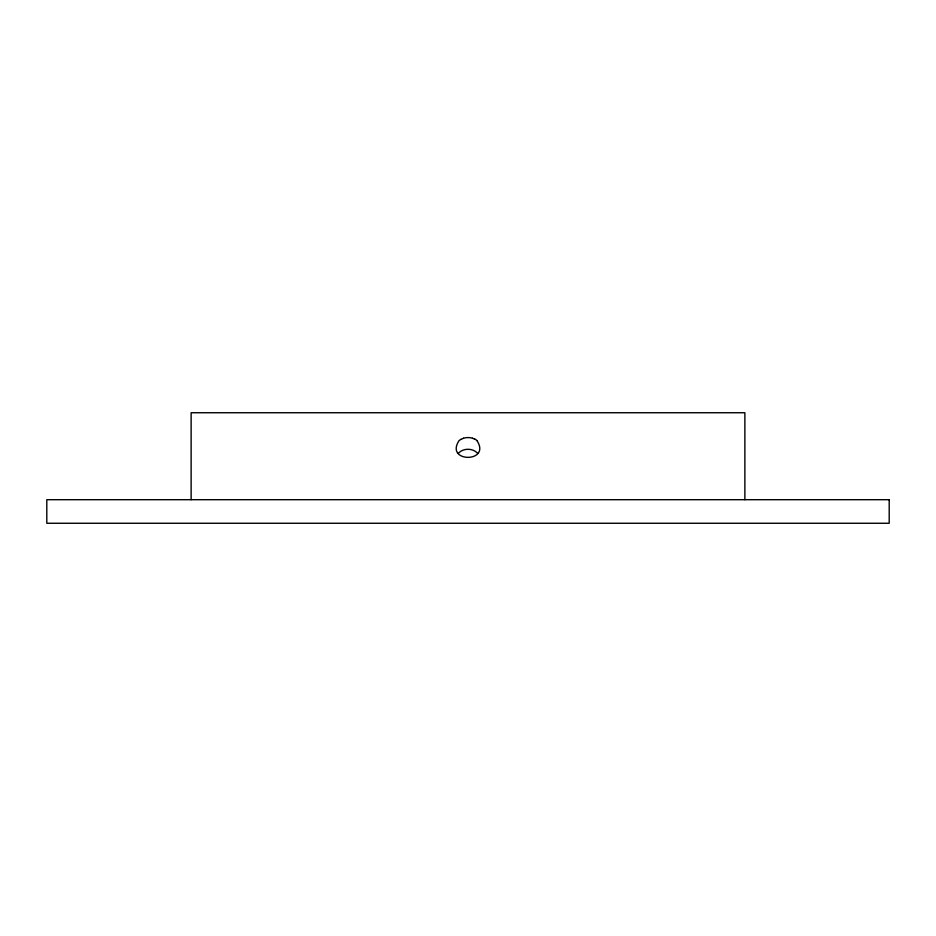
<?xml version="1.0" encoding="UTF-8"?>
<svg xmlns="http://www.w3.org/2000/svg" width="936" height="936" viewBox="0 0 936 936"><rect width="100%" height="100%" fill="white"/><g stroke="black" fill="none" stroke-linecap="round" stroke-linejoin="round"><path stroke-width="1.4" d="M458.289 453.433C463.063 447.899 472.937 447.899 477.711 453.433M460.805 439.405L463.495 438.294M472.505 438.294L474.692 439.136M476.927 440.599C491.575 462.922 444.425 462.922 459.073 440.599A12.975 7.944 2.4 0 1 460.875 439.44M744.869 499.695L744.869 412.741L191.131 412.741L191.131 499.695M474.786 439.078A12.811 7.944 -3.3 0 1 477.009 440.563M463.437 438.235A9.945 5.792 -0.4 0 1 472.586 438.2M889.2 499.695L46.8 499.695L46.8 523.259L889.2 523.259L889.2 499.695"/></g></svg>
